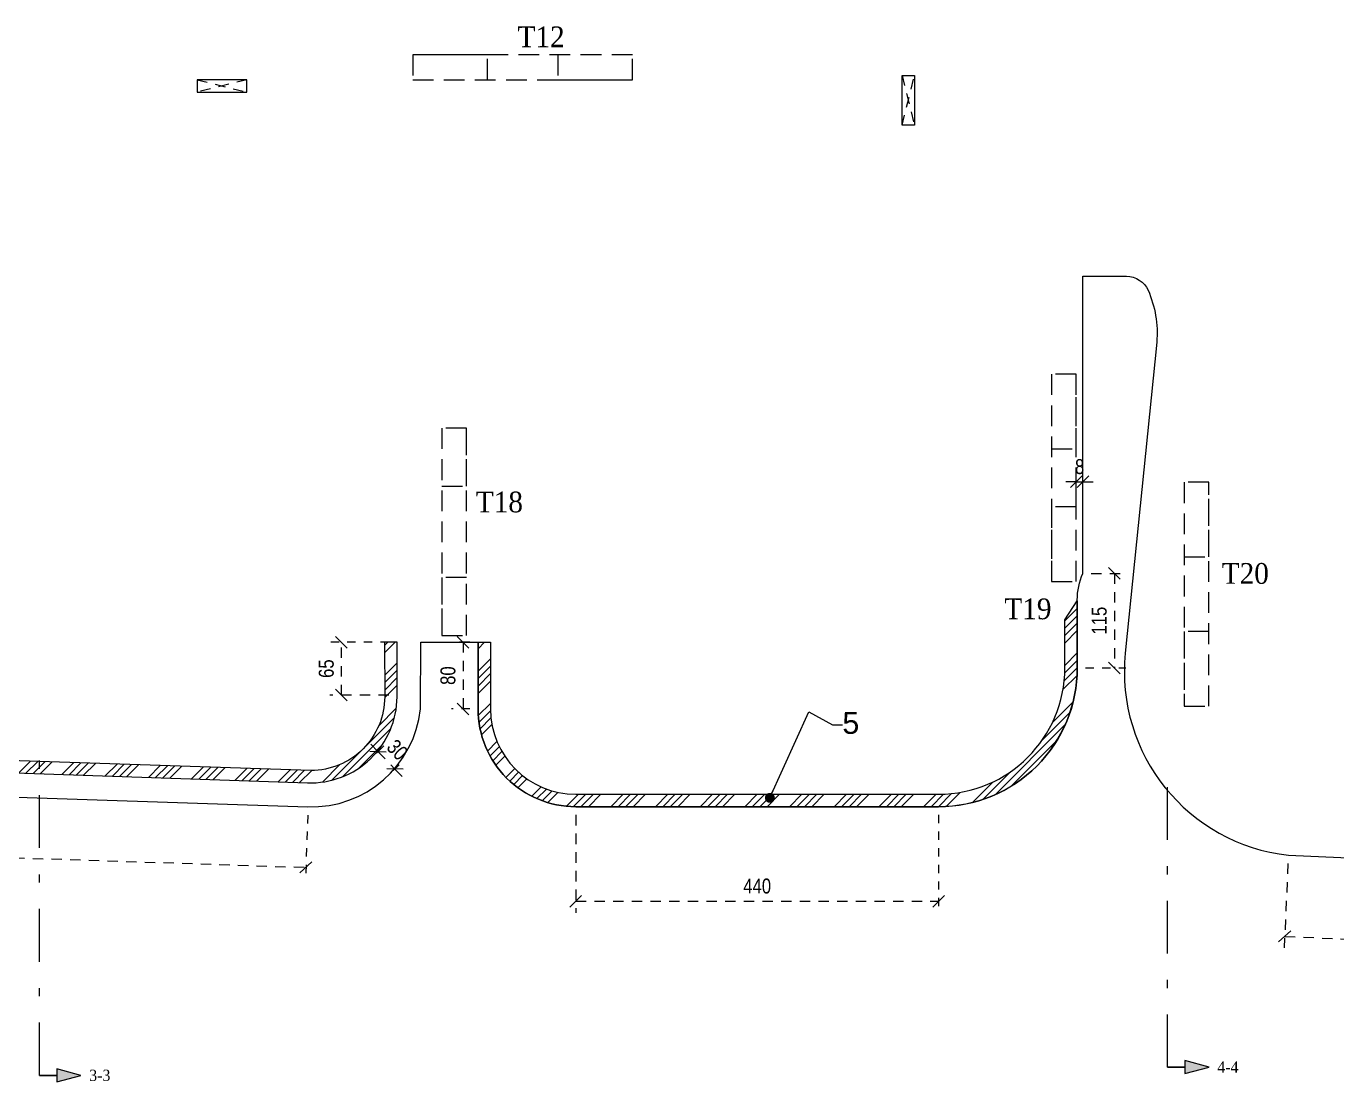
# Model space of a CAD drawing. Header units: millimetres. Extents: x -2171 to 1563, y -1758 to -1505.
# Drawn here: x -438.45 to -422.65, y -1616.1 to -1603.38 of the extents above; entities that cross this region are included whole.
import ezdxf
from ezdxf.enums import TextEntityAlignment as Align

# ---------------------------------------------------------------- set-up
doc = ezdxf.new("R2010")
doc.units = ezdxf.units.MM
doc.header["$PDMODE"] = 32
for name, pattern in [('DASHDOT', [25.399999999999995, 12.7, -6.349999999999999, 0, -6.349999999999999]), ('DASHED2', [0.375, 0.25, -0.125]), ('HIDDEN', [0.375, 0.25, -0.125]), ('HIDDEN2', [0.1875, 0.125, -0.0625])]:
    doc.linetypes.add(name, pattern=pattern)
doc.layers.get('Defpoints').update_dxf_attribs({"color": 6})
for name, color, linetype in [('-S-AKSONES', 50, 'DASHDOT'), ('AM_5', 7, 'Continuous'), ('DIASTASEIS', 7, 'Continuous'), ('Geo_Col', 7, 'Continuous'), ('Geo_Lines', 7, 'Continuous'), ('Geo_Lines_3', 7, 'Continuous'), ('Sect_Line_Symbol', 7, 'Continuous'), ('STITHAIO', 94, 'Continuous'), ('Text_Col_-1', 7, 'Continuous')]:
    doc.layers.add(name, color=color, linetype=linetype)
doc.styles.add('1-100', font='arial.ttf', dxfattribs={"width": 0.8})
doc.styles.add('ag', font='arial.ttf', dxfattribs={"height": 0.25})
doc.styles.add('S1TmsNwRmn11_b_934_161', font='times.ttf', dxfattribs={"width": 0.93362935265248, "height": 0.0010875})
doc.styles.add('S1TmsNwRmn1359_b_934_161', font='times.ttf', dxfattribs={"width": 0.93362935265248, "height": 0.1359375})
doc.dimstyles.new('CHRISTOFOROS', dxfattribs={"dimscale": 0.2, "dimtxt": 0.25, "dimasz": 0.6, "dimexe": 0, "dimexo": 0, "dimgap": 0, "dimtad": 0, "dimdec": 0, "dimlfac": 100, "dimzin": 0, "dimdsep": 46, "dimtxsty": 'ag', "dimblk": 'ARCHTICK', "dimcen": 0, "dimclrd": 256, "dimclre": 256, "dimclrt": 1, "dimaunit": 1, "dimadec": 0, "dimazin": 0, "dimtfac": 1, "dimtdec": 0, "dimtofl": 0, "dimtmove": 0, "dimatfit": 3, "dimfxl": 1, "dimtolj": 1, "dimtzin": 0, "dimlwd": -1, "dimlwe": -1, "dimarcsym": 0})
doc.dimstyles.new('Copy of 1-100', dxfattribs={"dimtxt": 0.18, "dimasz": 0.14, "dimexe": 0.14, "dimexo": 0.1, "dimgap": 0.09, "dimtad": 1, "dimdec": 0, "dimlfac": 100, "dimrnd": 5, "dimzin": 5, "dimdsep": 46, "dimtxsty": '1-100', "dimblk": 'OBLIQUE', "dimcen": 0.09, "dimclrd": 1, "dimclre": 1, "dimclrt": 2, "dimadec": 0, "dimazin": 0, "dimtfac": 1, "dimtdec": 0, "dimtix": 1, "dimtmove": 2, "dimatfit": 3, "dimfxl": 5, "dimfxlon": 1, "dimtolj": 1, "dimtzin": 5, "dimarcsym": 0})
pattern_1 = [(45, (297.2287709279044, 0.5775365601584781), (-0.2694076836320746, 0.2694076836320746), []), (45, (297.3185735279044, 0.5775365601584781), (-0.2694076836320746, 0.2694076836320746), []), (45, (297.4083761279045, 0.5775365601584781), (-0.2694076836320746, 0.2694076836320746), []), (45, (297.4981789279044, 0.5775365601584781), (-0.2694076836320746, 0.2694076836320746), [])]

# ---------------------------------------------------------------- blocks, each defined once
blk = doc.blocks.new('_Oblique')
at = {"color": 0, "linetype": 'ByBlock', "lineweight": -2}
blk.add_line((-0.5, -0.5), (0.5, 0.5), dxfattribs=at)
blk = doc.blocks.new('*D1221')
at = {"layer": 'Defpoints', "color": 0, "ltscale": 0.5, "transparency": 16777216}
for p in [(-425.7096670484129, -1608.872393133031), (-425.7896670483765, -1609.176115430219), (-425.7096670484129, -1609.176115430219)]:
    blk.add_point(p, dxfattribs=at)
at = {"layer": 'DIASTASEIS', "color": 1, "linetype": 'DASHED2', "lineweight": -2, "ltscale": 0.5, "transparency": 16777216}
for p, q in [((-425.7896670483765, -1608.872393133031), (-425.9296670483764, -1608.872393133031)), ((-425.7896670483765, -1608.872393133031), (-425.7096670484129, -1608.872393133031)), ((-425.7096670484129, -1608.872393133031), (-425.5696670484129, -1608.872393133031))]:
    blk.add_line(p, q, dxfattribs=at)
at = {"layer": 'DIASTASEIS', "color": 1, "linetype": 'HIDDEN', "lineweight": -2, "ltscale": 0.5, "transparency": 16777216}
blk.add_line((-425.7896670483765, -1609.076115430219), (-425.7896670483765, -1608.732393133031), dxfattribs=at)
at = {"layer": 'DIASTASEIS', "color": 1, "linetype": 'HIDDEN2', "lineweight": -2, "ltscale": 0.5, "transparency": 16777216}
blk.add_line((-425.7096670484129, -1609.076115430219), (-425.7096670484129, -1608.732393133031), dxfattribs=at)
at = {"layer": 'DIASTASEIS', "color": 1, "lineweight": -2, "ltscale": 0.5, "transparency": 16777216, "xscale": 0.14, "yscale": 0.14, "zscale": 0.14}
blk.add_blockref('_Oblique', (-425.7896670483765, -1608.872393133031), dxfattribs=at)
at = {"layer": 'DIASTASEIS', "color": 1, "lineweight": -2, "ltscale": 0.5, "transparency": 16777216, "xscale": 0.14, "yscale": 0.14, "zscale": 0.14, "rotation": 180}
blk.add_blockref('_Oblique', (-425.7096670484129, -1608.872393133031), dxfattribs=at)
at = {"layer": 'DIASTASEIS', "color": 2, "ltscale": 0.5, "transparency": 16777216, "insert": (-425.7496670483947, -1608.690489995241), "char_height": 0.18, "attachment_point": 5, "style": '1-100'}
blk.add_mtext('\\A1;8', dxfattribs=at)
blk = doc.blocks.new('*D1228')
at = {"layer": 'Defpoints', "color": 0, "ltscale": 0.5, "transparency": 16777216}
for p in [(-425.7096670484131, -1609.976178527881), (-425.7776670487949, -1611.116628839548), (-425.3304398114571, -1611.116628839548)]:
    blk.add_point(p, dxfattribs=at)
at = {"layer": 'DIASTASEIS', "color": 1, "linetype": 'HIDDEN', "lineweight": -2, "ltscale": 0.5, "transparency": 16777216}
blk.add_line((-425.6096670484131, -1609.976178527881), (-425.1904398114572, -1609.976178527881), dxfattribs=at)
at = {"layer": 'DIASTASEIS', "color": 1, "linetype": 'DASHED2', "lineweight": -2, "ltscale": 0.5, "transparency": 16777216}
blk.add_line((-425.3304398114571, -1609.976178527881), (-425.3304398114571, -1611.116628839548), dxfattribs=at)
at = {"layer": 'DIASTASEIS', "color": 1, "linetype": 'HIDDEN2', "lineweight": -2, "ltscale": 0.5, "transparency": 16777216}
blk.add_line((-425.6776670487949, -1611.116628839548), (-425.1904398114572, -1611.116628839548), dxfattribs=at)
at = {"layer": 'DIASTASEIS', "color": 1, "lineweight": -2, "ltscale": 0.5, "transparency": 16777216, "xscale": 0.14, "yscale": 0.14, "zscale": 0.14}
for p, rotation in [((-425.3304398114571, -1609.976178527881), 90), ((-425.3304398114571, -1611.116628839548), 270)]:
    blk.add_blockref('_Oblique', p, dxfattribs=dict(at, rotation=rotation))
at = {"layer": 'DIASTASEIS', "color": 2, "ltscale": 0.5, "transparency": 16777216, "insert": (-425.5123429492473, -1610.546403683714), "char_height": 0.18, "attachment_point": 5, "rotation": 90, "style": '1-100'}
blk.add_mtext('\\A1;115', dxfattribs=at)
blk = doc.blocks.new('*D1229')
at = {"layer": 'Defpoints', "color": 0, "ltscale": 0.5, "transparency": 16777216}
for p in [(-433.0016532697534, -1610.806303977216), (-433.1821434272576, -1611.610855728345), (-433.0016684575745, -1611.610855728345)]:
    blk.add_point(p, dxfattribs=at)
at = {"layer": 'DIASTASEIS', "color": 1, "linetype": 'HIDDEN', "lineweight": -2, "ltscale": 0.5, "transparency": 16777216}
blk.add_line((-433.1016532697534, -1610.806303977216), (-433.3221434272576, -1610.806303977216), dxfattribs=at)
at = {"layer": 'DIASTASEIS', "color": 1, "linetype": 'DASHED2', "lineweight": -2, "ltscale": 0.5, "transparency": 16777216}
blk.add_line((-433.1821434272576, -1610.806303977216), (-433.1821434272576, -1611.610855728345), dxfattribs=at)
at = {"layer": 'DIASTASEIS', "color": 1, "linetype": 'HIDDEN2', "lineweight": -2, "ltscale": 0.5, "transparency": 16777216}
blk.add_line((-433.1016684575746, -1611.610855728345), (-433.3221434272576, -1611.610855728345), dxfattribs=at)
at = {"layer": 'DIASTASEIS', "color": 1, "lineweight": -2, "ltscale": 0.5, "transparency": 16777216, "xscale": 0.14, "yscale": 0.14, "zscale": 0.14}
for p, rotation in [((-433.1821434272576, -1610.806303977216), 90), ((-433.1821434272576, -1611.610855728345), 270)]:
    blk.add_blockref('_Oblique', p, dxfattribs=dict(at, rotation=rotation))
at = {"layer": 'DIASTASEIS', "color": 2, "ltscale": 0.5, "transparency": 16777216, "insert": (-433.3640465650479, -1611.20857985278), "char_height": 0.18, "attachment_point": 5, "rotation": 90, "style": '1-100'}
blk.add_mtext('\\A1;80', dxfattribs=at)
blk = doc.blocks.new('*D1230')
at = {"layer": 'Defpoints', "color": 0, "ltscale": 0.5, "transparency": 16777216}
for p in [(-431.8242404344707, -1612.788305978402), (-427.4491019585986, -1612.788305978402), (-427.4491019585986, -1613.927699266729)]:
    blk.add_point(p, dxfattribs=at)
at = {"layer": 'DIASTASEIS', "color": 1, "linetype": 'HIDDEN', "lineweight": -2, "ltscale": 0.5, "transparency": 16777216}
blk.add_line((-431.8242404344707, -1612.888305978402), (-431.8242404344707, -1614.067699266729), dxfattribs=at)
at = {"layer": 'DIASTASEIS', "color": 1, "linetype": 'HIDDEN2', "lineweight": -2, "ltscale": 0.5, "transparency": 16777216}
blk.add_line((-427.4491019585986, -1612.888305978402), (-427.4491019585986, -1614.067699266729), dxfattribs=at)
at = {"layer": 'DIASTASEIS', "color": 1, "linetype": 'DASHED2', "lineweight": -2, "ltscale": 0.5, "transparency": 16777216}
blk.add_line((-431.8242404344707, -1613.927699266729), (-427.4491019585986, -1613.927699266729), dxfattribs=at)
at = {"layer": 'DIASTASEIS', "color": 1, "lineweight": -2, "ltscale": 0.5, "transparency": 16777216, "xscale": 0.14, "yscale": 0.14, "zscale": 0.14, "rotation": 180}
blk.add_blockref('_Oblique', (-431.8242404344707, -1613.927699266729), dxfattribs=at)
at = {"layer": 'DIASTASEIS', "color": 1, "lineweight": -2, "ltscale": 0.5, "transparency": 16777216, "xscale": 0.14, "yscale": 0.14, "zscale": 0.14}
blk.add_blockref('_Oblique', (-427.4491019585986, -1613.927699266729), dxfattribs=at)
at = {"layer": 'DIASTASEIS', "color": 2, "ltscale": 0.5, "transparency": 16777216, "insert": (-429.6366711965347, -1613.745796128939), "char_height": 0.18, "attachment_point": 5, "style": '1-100'}
blk.add_mtext('\\A1;440', dxfattribs=at)
blk = doc.blocks.new('*D1231')
at = {"layer": 'Defpoints', "color": 0, "ltscale": 0.5, "transparency": 16777216}
for p in [(-445.0916981235846, -1612.457280607473), (-435.0522156374509, -1612.789456960694), (-435.0763771059872, -1613.519697502675)]:
    blk.add_point(p, dxfattribs=at)
at = {"layer": 'DIASTASEIS', "color": 1, "linetype": 'HIDDEN', "lineweight": -2, "ltscale": 0.5, "transparency": 16777216}
blk.add_line((-445.0950050139335, -1612.557225914897), (-445.1204892386094, -1613.327444579849), dxfattribs=at)
at = {"layer": 'DIASTASEIS', "color": 1, "linetype": 'HIDDEN2', "lineweight": -2, "ltscale": 0.5, "transparency": 16777216}
blk.add_line((-435.0555225277998, -1612.889402268119), (-435.0810067524758, -1613.65962093307), dxfattribs=at)
at = {"layer": 'DIASTASEIS', "color": 1, "linetype": 'DASHED2', "lineweight": -2, "ltscale": 0.5, "transparency": 16777216}
blk.add_line((-445.1158595921209, -1613.187521149454), (-435.0763771059872, -1613.519697502675), dxfattribs=at)
at = {"layer": 'DIASTASEIS', "color": 1, "lineweight": -2, "ltscale": 0.5, "transparency": 16777216, "xscale": 0.14, "yscale": 0.14, "zscale": 0.14}
for p, rotation in [((-445.1158595921209, -1613.187521149454), 178.1049458996947), ((-435.0763771059872, -1613.519697502675), 358.1049458996947)]:
    blk.add_blockref('_Oblique', p, dxfattribs=dict(at, rotation=rotation))
at = {"layer": 'DIASTASEIS', "color": 2, "ltscale": 0.5, "transparency": 16777216, "insert": (-440.090103011746, -1613.171805675785), "char_height": 0.18, "attachment_point": 5, "rotation": 358.1049458996947, "style": '1-100'}
blk.add_mtext('\\A1;1005', dxfattribs=at)
blk = doc.blocks.new('*D1232')
at = {"layer": 'Defpoints', "color": 0, "ltscale": 0.5, "transparency": 16777216}
for p in [(-423.233158638656, -1613.373055285924), (-413.8580953994924, -1613.791886682496), (-413.901781260346, -1614.76974486484)]:
    blk.add_point(p, dxfattribs=at)
at = {"layer": 'DIASTASEIS', "color": 1, "linetype": 'HIDDEN', "lineweight": -2, "ltscale": 0.5, "transparency": 16777216}
blk.add_line((-423.2376216918228, -1613.472955642062), (-423.2830927739433, -1614.490773966862), dxfattribs=at)
at = {"layer": 'DIASTASEIS', "color": 1, "linetype": 'HIDDEN2', "lineweight": -2, "ltscale": 0.5, "transparency": 16777216}
blk.add_line((-413.8625584526592, -1613.891787038634), (-413.9080295347796, -1614.909605363434), dxfattribs=at)
at = {"layer": 'DIASTASEIS', "color": 1, "linetype": 'DASHED2', "lineweight": -2, "ltscale": 0.5, "transparency": 16777216}
blk.add_line((-423.2768444995096, -1614.350913468269), (-413.901781260346, -1614.76974486484), dxfattribs=at)
at = {"layer": 'DIASTASEIS', "color": 1, "lineweight": -2, "ltscale": 0.5, "transparency": 16777216, "xscale": 0.14, "yscale": 0.14, "zscale": 0.14}
for p, rotation in [((-423.2768444995096, -1614.350913468269), 177.4420092145654), ((-413.901781260346, -1614.76974486484), 357.4420092145654)]:
    blk.add_blockref('_Oblique', p, dxfattribs=dict(at, rotation=rotation))
at = {"layer": 'DIASTASEIS', "color": 2, "ltscale": 0.5, "transparency": 16777216, "insert": (-418.581194446176, -1614.378607284077), "char_height": 0.18, "attachment_point": 5, "rotation": 357.4420092145654, "style": '1-100'}
blk.add_mtext('\\A1;940', dxfattribs=at)
blk = doc.blocks.new('_ArchTick')
at = {"color": 0, "linetype": 'ByBlock', "const_width": 0.150000081}
blk.add_lwpolyline([(-0.5000002699998732, -0.5000002699998732), (0.5000002699998732, 0.5000002699998732)], dxfattribs=at)
blk = doc.blocks.new('*D1374')
at = {"layer": 'AM_5', "color": 1, "linetype": 'HIDDEN2', "lineweight": -2, "ltscale": 0.5, "transparency": 16777216}
blk.add_line((-434.0778173759439, -1610.806377219391), (-434.7889731572803, -1610.806377219391), dxfattribs=at)
at = {"layer": 'AM_5', "color": 1, "linetype": 'DASHED2', "lineweight": -2, "ltscale": 0.5, "transparency": 16777216}
blk.add_line((-434.6489731572803, -1611.443180511738), (-434.6489731572803, -1610.806377219391), dxfattribs=at)
at = {"layer": 'AM_5', "color": 1, "linetype": 'HIDDEN', "lineweight": -2, "ltscale": 0.5, "transparency": 16777216}
blk.add_line((-434.0776597442555, -1611.443180511738), (-434.7889731572803, -1611.443180511738), dxfattribs=at)
at = {"layer": 'Defpoints', "color": 0, "ltscale": 0.5, "transparency": 16777216}
for p in [(-434.6489731572803, -1610.806377219391), (-433.9778173759439, -1610.806377219391), (-433.9776597442555, -1611.443180511738)]:
    blk.add_point(p, dxfattribs=at)
at = {"layer": 'AM_5', "color": 1, "lineweight": -2, "ltscale": 0.5, "transparency": 16777216, "xscale": 0.14, "yscale": 0.14, "zscale": 0.14}
for p, rotation in [((-434.6489731572803, -1610.806377219391), 90), ((-434.6489731572803, -1611.443180511738), 270)]:
    blk.add_blockref('_Oblique', p, dxfattribs=dict(at, rotation=rotation))
at = {"layer": 'AM_5', "color": 2, "ltscale": 0.5, "transparency": 16777216, "insert": (-434.8308762950706, -1611.124778865564), "char_height": 0.18, "attachment_point": 5, "rotation": 90, "style": '1-100'}
blk.add_mtext('\\A1;65', dxfattribs=at)
blk = doc.blocks.new('*D1386')
at = {"layer": 'AM_5', "color": 1, "linetype": 'DASHED2', "lineweight": -2, "ltscale": 0.5, "transparency": 16777216}
for p, q in [((-434.2080131678809, -1612.123164794075), (-434.3049126827301, -1612.022117854379)), ((-434.2080131678809, -1612.123164794075), (-434.0042743248707, -1612.335623923674)), ((-434.0042743248707, -1612.335623923674), (-433.9073748100214, -1612.436670863371))]:
    blk.add_line(p, q, dxfattribs=at)
at = {"layer": 'AM_5', "color": 1, "linetype": 'HIDDEN', "lineweight": -2, "ltscale": 0.5, "transparency": 16777216}
blk.add_line((-434.2270903617007, -1612.141458973308), (-434.1069662281846, -1612.026265279225), dxfattribs=at)
at = {"layer": 'AM_5', "color": 1, "linetype": 'HIDDEN2', "lineweight": -2, "ltscale": 0.5, "transparency": 16777216}
blk.add_line((-434.0233515186906, -1612.353918102908), (-433.9032273851744, -1612.238724408825), dxfattribs=at)
at = {"layer": 'Defpoints', "color": 0, "ltscale": 0.5, "transparency": 16777216}
for p in [(-434.2992667471979, -1612.210672912486), (-434.0042743248707, -1612.335623923674), (-434.0955279041877, -1612.423132042086)]:
    blk.add_point(p, dxfattribs=at)
at = {"layer": 'AM_5', "color": 1, "lineweight": -2, "ltscale": 0.5, "transparency": 16777216, "xscale": 0.14, "yscale": 0.14, "zscale": 0.14}
for p, rotation in [((-434.2080131678809, -1612.123164794075), 313.799699765579), ((-434.0042743248707, -1612.335623923674), 133.799699765579)]:
    blk.add_blockref('_Oblique', p, dxfattribs=dict(at, rotation=rotation))
at = {"layer": 'AM_5', "color": 2, "ltscale": 0.5, "transparency": 16777216, "insert": (-433.9748083262171, -1612.103449540217), "char_height": 0.18, "attachment_point": 5, "rotation": 313.7996997655791, "style": '1-100'}
blk.add_mtext('\\A1;30', dxfattribs=at)

msp = doc.modelspace()

# ---------------------------------------------------------------- hatches: boundary and pattern name
at = {"layer": 'Geo_Lines_3', "linetype": 'Continuous', "ltscale": 0.5, "transparency": 33554572}
h = msp.add_hatch(dxfattribs=at)
h.set_pattern_fill('ANSI34', color=9, scale=0.02)
h.set_pattern_definition(pattern_1)
edge = h.paths.add_edge_path()
edge.add_line((-443.9196249569874, -1603.664115538598), (-444.8656147378968, -1603.664115538598))
edge.add_arc((-444.8656147378968, -1606.130793838146), 2.466678299547993, 90, 185.1796202903804)
edge.add_line((-447.3222205366621, -1606.353481473488), (-446.9200804159651, -1610.442359091138))
edge.add_arc((-445.0127285988236, -1610.25477150313), 1.916554214606977, 185.6169621296675, 261.587268554534)
edge.add_line((-445.293125936559, -1612.150703303201), (-435.0587428278433, -1612.500992427688))
edge.add_arc((-435.0229762900871, -1611.456002948196), 1.045601385553302, 268.0397199727496, 359.5608390049144)
edge.add_line((-433.9774056185271, -1611.464017200776), (-433.9776299777211, -1610.806285523156))
edge.add_line((-433.9776299777211, -1610.806285523156), (-434.127629976554, -1610.806336689734))
edge.add_line((-434.127629976554, -1610.806336689734), (-434.1274056185272, -1611.464017200776))
edge.add_arc((-435.0149461914285, -1611.46431997218), 0.8875406245442325, -90.08669667537981, 0.019545611167416155, ccw=False)
edge.add_line((-435.0162891662986, -1612.351859580668), (-445.0771730111754, -1612.019520031776))
edge.add_arc((-445.0190789124629, -1610.260842856086), 1.759636420570355, 191.8128244698735, 268.108045728618, ccw=False)
edge.add_line((-446.7414490350732, -1610.621067082558), (-447.1617596668789, -1606.339202887119))
edge.add_arc((-444.8729316825192, -1606.114530012807), 2.299828568054376, 95.47148598344688, 185.6062314747574, ccw=False)
edge.add_line((-445.0922211836107, -1603.825179983399), (-443.9196250487514, -1603.814115538598))
edge.add_line((-443.9196250487514, -1603.814115538598), (-443.9196249569874, -1603.664115538598))
h = msp.add_hatch(dxfattribs=at)
h.set_pattern_fill('ANSI34', color=9, scale=0.02)
h.set_pattern_definition(pattern_1)
edge = h.paths.add_edge_path()
edge.add_line((-433.0016236202141, -1610.806303976928), (-432.8516234852592, -1610.806306813045))
edge.add_line((-432.8516234852592, -1610.806306813045), (-432.8516234852592, -1611.610855728477))
edge.add_arc((-431.8241732355436, -1611.610855728476), 1.02745024971557, 180.0000000000127, 269.9999924742495)
edge.add_line((-431.8241733704983, -1612.638305978192), (-427.4490704580032, -1612.638130714588))
edge.add_arc((-427.4491314063499, -1611.116677980568), 1.521452735240023, 270.0022952293906, 359.9669224709962)
edge.add_line((-425.9276789246516, -1611.117556333121), (-425.9285816556749, -1610.537822575394))
edge.add_line((-425.9285816556749, -1610.537822575394), (-425.7789622247328, -1610.308115465647))
edge.add_line((-425.7789622247328, -1610.308115465647), (-425.777622216743, -1611.116490907659))
edge.add_arc((-427.4464952495808, -1611.119257324205), 1.668875325718936, -90.08728692135497, 0.09497657650217661, ccw=False)
edge.add_line((-427.4490376869854, -1612.788130713293), (-431.8241733705075, -1612.788305978185))
edge.add_arc((-431.8242205364562, -1611.610902894427), 1.177403084702726, 179.9977047709333, 270.00229522907784, ccw=False)
edge.add_line((-433.0016236202141, -1611.610855728478), (-433.0016236202141, -1610.806303976928))
at = {"layer": 'Sect_Line_Symbol'}
for points in [[(-438.289705041486, -1616.026115690306), (-438.0794827893728, -1616.026115690306), (-438.0794827893728, -1616.103761403836), (-437.789705041486, -1616.026115690306), (-438.0794827893728, -1615.948469976775), (-438.0794827893728, -1616.026115690306)], [(-424.6897050414861, -1615.926115690306), (-424.4794827893729, -1615.926115690306), (-424.4794827893729, -1616.003761403836), (-424.1897050414861, -1615.926115690306), (-424.4794827893729, -1615.848469976775), (-424.4794827893729, -1615.926115690306)]]:
    msp.add_hatch(color=2, dxfattribs=at).paths.add_polyline_path(points)

# ---------------------------------------------------------------- linework, layer by layer
at = {"color": 2, "linetype": 'HIDDEN', "ltscale": 0.5}
for p, q in [((-427.8896169458632, -1603.976116796611), (-427.7396278347057, -1604.576322088148)), ((-427.8896169458632, -1604.576322088148), (-427.7396278347032, -1603.976116796617)), ((-436.3896056348415, -1604.026115755069), (-435.7896055824496, -1604.175908159502)), ((-435.7896055824567, -1604.026115755069), (-436.3896056348339, -1604.175908159504))]:
    msp.add_line(p, q, dxfattribs=at)
at = {"layer": 'Geo_Col', "color": 94, "linetype": 'HIDDEN'}
for points in [[(-433.7897637877349, -1604.026115704462), (-431.1397637877348, -1604.026115704462), (-431.1397637877348, -1603.726115704462), (-433.7897637877349, -1603.726115704462)], [(-433.7897637877349, -1604.026115704462), (-432.8897637877348, -1604.026115704462), (-432.8897637877348, -1603.726115704462), (-433.7897637877349, -1603.726115704462)], [(-431.1397637877348, -1603.726115704462), (-432.0397637877349, -1603.726115704462), (-432.0397637877349, -1604.026115704462), (-431.1397637877348, -1604.026115704462)], [(-425.7896670483765, -1610.076115430219), (-425.7896670483765, -1607.576115430218), (-426.0896670483764, -1607.576115430218), (-426.0896670483764, -1610.076115430219)], [(-426.0896670483764, -1607.576115430218), (-426.0896670483764, -1608.476115430218), (-425.7896670483765, -1608.476115430218), (-425.7896670483765, -1607.576115430218)], [(-433.1396678943049, -1610.726115437135), (-433.1396678943049, -1608.226115437135), (-433.4396678943051, -1608.226115437135), (-433.4396678943051, -1610.726115437135)], [(-433.4396678943051, -1608.226115437135), (-433.4396678943051, -1608.926115437135), (-433.1396678943049, -1608.926115437135), (-433.1396678943049, -1608.226115437135)], [(-424.1897734703395, -1611.578165697082), (-424.1897734703395, -1608.878165697082), (-424.4897734703394, -1608.878165697082), (-424.4897734703394, -1611.578165697082)], [(-424.4897734703394, -1608.878165697082), (-424.4897734703394, -1609.778165697082), (-424.1897734703395, -1609.778165697082), (-424.1897734703395, -1608.878165697082)], [(-425.7896670483765, -1610.076115430219), (-425.7896670483765, -1609.176115430219), (-426.0896670483764, -1609.176115430219), (-426.0896670483764, -1610.076115430219)], [(-433.1396678943049, -1610.726115437135), (-433.1396678943049, -1610.026115437135), (-433.4396678943051, -1610.026115437135), (-433.4396678943051, -1610.726115437135)], [(-424.1897734703395, -1611.578165697082), (-424.1897734703395, -1610.678165697082), (-424.4897734703394, -1610.678165697082), (-424.4897734703394, -1611.578165697082)]]:
    msp.add_lwpolyline(points, close=True, dxfattribs=at)
at = {"layer": 'Geo_Lines', "color": 94}
for points in [[(-427.8896169458632, -1603.976116796611), (-427.7396278347057, -1603.976116796611), (-427.7396278347057, -1604.576322088148), (-427.8896169458632, -1604.576322088148)], [(-436.3896056348344, -1604.175908159502), (-435.7896055824496, -1604.175908159502), (-435.7896055824567, -1604.026115755069), (-436.3896056348415, -1604.026115755069)]]:
    msp.add_lwpolyline(points, close=True, dxfattribs=at)
msp.add_lwpolyline([(-445.0916981235845, -1612.457280607473), (-435.0522156374508, -1612.789456960693, 0.393013547957338), (-433.6968047381978, -1611.610553880767), (-433.6896597276138, -1610.806290968781), (-433.0016532697531, -1610.806303977215), (-433.0016684575744, -1611.610855728344, 0.4142246204908093), (-431.8242182078586, -1612.788305978192), (-427.4491019656091, -1612.788130714185, 0.4142259988059436), (-425.7776670544813, -1611.11649090766), (-425.7776670544813, -1610.298280235608, -0.1044060949803314), (-425.7096670484129, -1609.97617852788), (-425.7096670484129, -1606.394585376736), (-425.1845602135013, -1606.394585376736, -0.296541975714198), (-424.9248123077588, -1606.56349074679, -0.1269884186756839), (-424.8204827249039, -1607.189862866206), (-425.1988288043117, -1610.93849496407, 0.410953734551584), (-423.233158638656, -1613.373055285924), (-413.8580953994924, -1613.791886682496, 0.3821950390633753)], format="xyb", dxfattribs=at)
at = {"layer": 'Sect_Line_Symbol', "color": 2, "linetype": 'DASHDOT', "ltscale": 0.05}
for points in [[(-438.289705041486, -1616.026115690306), (-438.289705041486, -1611.995738910181)], [(-424.6897050414861, -1615.926115690306), (-424.6897050414861, -1612.303383588926)]]:
    msp.add_lwpolyline(points, dxfattribs=at)
at = {"layer": 'Sect_Line_Symbol', "color": 2}
for points in [[(-438.289705041486, -1616.026115690306), (-438.0794827893728, -1616.026115690306), (-438.0794827893728, -1616.103761403836), (-437.789705041486, -1616.026115690306), (-438.0794827893728, -1615.948469976775), (-438.0794827893728, -1616.026115690306)], [(-424.6897050414861, -1615.926115690306), (-424.4794827893729, -1615.926115690306), (-424.4794827893729, -1616.003761403836), (-424.1897050414861, -1615.926115690306), (-424.4794827893729, -1615.848469976775), (-424.4794827893729, -1615.926115690306)]]:
    msp.add_lwpolyline(points, close=True, dxfattribs=at)
at = {"layer": 'STITHAIO', "ltscale": 0.5}
for points in [[(-443.9196249569874, -1603.664115538598), (-444.8656147378968, -1603.664115538598, 0.440946334759135), (-447.3222205366621, -1606.353481473488), (-446.9200804159651, -1610.442359091138, 0.3441826959463277), (-445.293125936559, -1612.150703303201), (-435.0587428278433, -1612.500992427688, 0.4220109995084501), (-433.9774056185271, -1611.464017200776), (-433.9776299777211, -1610.806285523156), (-434.127629976554, -1610.806336689734), (-434.1274056185272, -1611.464017200776, -0.414756772083006), (-435.0162891662986, -1612.351859580668), (-445.0771730111754, -1612.019520031776, -0.3457691237060003), (-446.7414490350732, -1610.621067082558), (-447.1617596668789, -1606.339202887119, -0.4149025425936014), (-445.0922211836107, -1603.825179983399), (-443.9196250487514, -1603.814115538598)], [(-433.0016236202141, -1610.806303976928), (-432.8516234852592, -1610.806306813045), (-432.8516234852592, -1611.610855728477, 0.414213523901779), (-431.8241733704983, -1612.638305978192), (-427.4490704580032, -1612.638130714588, 0.4140327501226217), (-425.9276789246516, -1611.117556333121), (-425.9285816556749, -1610.537822575394), (-425.7789622247328, -1610.308115465647), (-425.777622216743, -1611.116490907659, -0.4151455916672904), (-427.4490376869854, -1612.788130713293), (-431.8241733705075, -1612.788305978185, -0.4142370287650119), (-433.0016236202141, -1611.610855728478)]]:
    msp.add_lwpolyline(points, format="xyb", close=True, dxfattribs=at)

# ---------------------------------------------------------------- texts
at = {"layer": '-S-AKSONES', "color": 3, "linetype": 'Continuous', "insert": (-428.609641843122, -1611.647854820679), "char_height": 0.2625, "width": 0.4160931041748498, "attachment_point": 1, "style": 'ag'}
msp.add_mtext('5', dxfattribs=at)
at = {"layer": 'Sect_Line_Symbol', "color": 2, "style": 'S1TmsNwRmn1359_b_934_161', "width": 0.93362935265248}
for s, p in [('3-3', (-437.6897050414861, -1616.026115690306)), ('4-4', (-424.089705041486, -1615.926115690306))]:
    msp.add_text(s, height=0.1359375, dxfattribs=at).set_placement(p, align=Align.MIDDLE_LEFT)
at = {"layer": 'Text_Col_-1', "color": 200, "style": 'S1TmsNwRmn11_b_934_161', "width": 0.93362935265248}
for s, p in [('T12', (-432.5256618173075, -1603.634679801889)), ('T18', (-433.0283218995386, -1609.240929781586)), ('T20', (-424.0360064407386, -1610.101942284999)), ('T19', (-426.6566198381288, -1610.528767508432))]:
    msp.add_text(s, height=0.25, dxfattribs=at).set_placement(p)

# ---------------------------------------------------------------- dimensions: what is measured, and where the dimension line sits
at = {"layer": 'AM_5', "ltscale": 0.5}
dim = msp.add_linear_dim(base=(-434.6489731572803, -1610.806377219391), p1=(-433.9776597442553, -1611.443180511737), p2=(-433.9778173759436, -1610.80637721939), angle=90, dimstyle='Copy of 1-100', dxfattribs=at)
dim.commit()
dim.dimension.update_dxf_attribs({"geometry": '*D1374', "text_midpoint": (-434.8308762950706, -1611.124778865564)})
at = {"layer": 'AM_5', "color": 94, "ltscale": 0.5}
dim = msp.add_aligned_dim(p1=(-434.299266747198, -1612.210672912486), p2=(-434.0955279041877, -1612.423132042086), distance=0.12643135104158298, dimstyle='Copy of 1-100', dxfattribs=at)
dim.commit()
dim.dimension.update_dxf_attribs({"geometry": '*D1386', "text_midpoint": (-433.9748083262171, -1612.103449540217)})
at = {"layer": 'DIASTASEIS', "color": 94, "ltscale": 0.5}
dim = msp.add_linear_dim(base=(-425.7096670484129, -1608.872393133031), p1=(-425.7896670483765, -1609.176115430219), p2=(-425.7096670484129, -1609.176115430219), dimstyle='Copy of 1-100', override={"dimrnd": 0}, dxfattribs=at)
dim.commit()
dim.dimension.update_dxf_attribs({"geometry": '*D1221', "text_midpoint": (-425.7496670483947, -1608.690489995241)})
at = {"layer": 'DIASTASEIS', "ltscale": 0.5}
for base, p1, p2, picture, middle in [((-425.3304398114571, -1611.116628839548), (-425.7096670484129, -1609.97617852788), (-425.7776670487946, -1611.116628839547), '*D1228', (-425.5123429492473, -1610.546403683714)), ((-433.1821434272576, -1611.610855728345), (-433.0016532697531, -1610.806303977215), (-433.0016684575744, -1611.610855728344), '*D1229', (-433.3640465650479, -1611.20857985278))]:
    dim = msp.add_linear_dim(base=base, p1=p1, p2=p2, angle=90, dimstyle='Copy of 1-100', dxfattribs=at)
    dim.commit()
    dim.dimension.update_dxf_attribs({"geometry": picture, "text_midpoint": middle})
for p1, p2, distance, picture, middle in [((-445.0916981235845, -1612.457280607473), (-435.0522156374508, -1612.789456960693), -0.7306401478948392, '*D1231', (-440.090103011746, -1613.171805675785)), ((-431.8242404344707, -1612.788305978402), (-427.4491019585986, -1612.788305978402), -1.1393932883270281, '*D1230', (-429.6366711965347, -1613.745796128939)), ((-423.233158638656, -1613.373055285924), (-413.8580953994924, -1613.791886682496), -0.978833529879234, '*D1232', (-418.581194446176, -1614.378607284077))]:
    dim = msp.add_aligned_dim(p1=p1, p2=p2, distance=distance, dimstyle='Copy of 1-100', dxfattribs=at)
    dim.commit()
    dim.dimension.update_dxf_attribs({"geometry": picture, "text_midpoint": middle})

# ---------------------------------------------------------------- leaders
at = {"layer": '-S-AKSONES', "color": 1, "linetype": 'Continuous', "annotation_type": 0, "has_hookline": 1, "hookline_direction": 0, "text_width": 0.1740450204638472}
msp.add_leader([(-429.4837083767738, -1612.681757340993), (-429.013733789437, -1611.645342634029), (-428.729641843122, -1611.803547546121), (-428.609641843122, -1611.803547546121)], dimstyle='CHRISTOFOROS', override={"dimgap": 0, "dimtad": 0, "dimclrd": 1, "dimldrblk": 'Dot', "dimfxl": 0.1, "dimfxlon": 1, "dimarcsym": 1}, dxfattribs=at)

doc.saveas('drawing.dxf')
